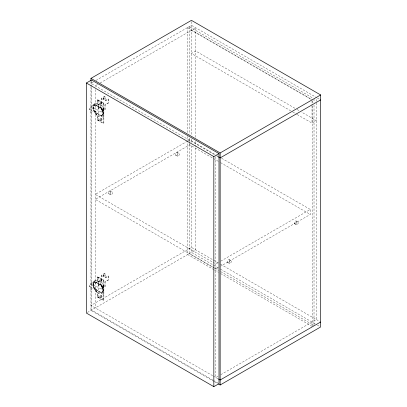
<?xml version="1.0" encoding="UTF-8"?>
<svg xmlns="http://www.w3.org/2000/svg" width="407" height="407" viewBox="0 0 407 407"><rect width="100%" height="100%" fill="white"/><g stroke="black" fill="none" stroke-linecap="round" stroke-linejoin="round"><path stroke-width="0.31" stroke-dasharray="2.04 1.53" d="M96.703 289.916L96.418 290.079L101.195 292.842A0.814 0.468 60 0 0 101.73 292.725L102.121 291.809A0.839 0.483 60 0 0 102.162 291.58L102.447 291.417A0.839 0.483 60 0 1 102.406 291.641L102.02 292.557A0.814 0.468 60 0 1 101.485 292.674L96.703 289.916A0.814 0.473 60 0 1 96.138 289.021L95.889 288.436L94.144 287.423A6.904 3.989 60 0 1 94.144 282.031L93.284 284.005L93.478 286.34L93.854 287.591L95.604 288.604L95.854 289.184A0.814 0.473 60 0 0 96.418 290.084M102.015 115.537A0.814 0.468 60 0 1 101.485 115.659L96.703 112.897A0.814 0.473 60 0 1 96.138 112.001L95.889 111.416L94.144 110.404A6.904 3.989 60 0 1 94.144 105.016L93.284 106.985L93.478 109.32L93.854 110.572L95.604 111.584L95.854 112.169A0.814 0.473 60 0 0 96.418 113.065L101.195 115.822A0.814 0.468 60 0 0 101.73 115.705L102.406 114.621A0.839 0.483 60 0 0 102.447 114.398L102.162 114.56A0.839 0.483 60 0 1 102.121 114.789L101.73 115.705M93.854 282.199L95.645 283.216L95.854 282.906A0.814 0.473 60 0 1 96.418 282.662L101.195 285.424A0.814 0.468 60 0 1 101.73 286.157L102.121 287.52A0.839 0.483 60 0 1 102.162 287.795L102.162 291.58M93.854 105.179L95.604 106.186L95.854 105.891A0.814 0.473 60 0 1 96.418 105.647L101.195 108.41A0.814 0.468 60 0 1 101.73 109.137L102.121 110.506A0.839 0.483 60 0 1 102.162 110.78L102.162 114.56M90.532 289.652L93.691 287.83L94.856 290.074L97.278 292.709L97.309 296.53A0.814 0.468 60 0 0 97.853 297.314L103.022 300.295A0.819 0.473 60 0 0 103.592 299.954L103.597 281.079A0.819 0.473 60 0 0 103.022 280.072L97.853 277.091A0.814 0.468 60 0 0 97.309 277.243L97.278 281.034L94.856 280.871L90.532 283.587M90.532 112.637L93.691 110.811L94.856 113.054L97.278 115.69L97.309 119.516A0.814 0.468 60 0 0 97.853 120.299L103.022 123.28A0.819 0.473 60 0 0 103.592 122.934L103.597 104.065A0.819 0.473 60 0 0 103.022 103.052M93.005 106.746L89.845 108.572L89.845 109.844L93.005 108.018M93.005 283.765L89.845 285.587L89.845 286.859L93.005 285.037M96.138 105.723L95.762 106.181M103.022 103.057L97.853 100.071A0.814 0.468 60 0 0 97.309 100.224L97.278 104.014L94.856 103.851L90.532 106.568M97.298 100.254L98.285 100.32C103.185 104.665 104.34 111.996 102.885 118.142L100.941 120.721L98.285 120.543L97.298 119.475M97.298 277.274L98.285 277.34C103.185 281.68 104.34 289.011 102.885 295.161L100.941 297.741L98.285 297.563L97.298 296.489M101.679 282.193L101.719 282.036A1.445 0.834 60 0 0 101.038 280.337L100.88 280.204A1.43 0.824 60 0 0 99.74 280.484A1.43 0.824 60 0 0 100.473 282.265A1.43 0.824 60 0 0 101.694 282.209M98.285 100.32L98.285 116.234L95.772 114.006L93.936 110.821L93.259 107.534L93.936 105.021L95.772 103.958L98.285 104.63A7.107 4.101 60 0 1 103.307 113.334A7.107 4.101 60 0 1 98.285 116.234L98.285 120.543M98.285 277.34L98.285 293.254L95.772 291.025L93.936 287.841L93.259 284.549L93.936 282.041L95.772 280.978L98.285 281.649A7.107 4.101 60 0 1 103.307 290.354A7.107 4.101 60 0 1 98.285 293.254L98.285 297.563M95.762 283.201L96.138 282.743A0.814 0.473 60 0 1 96.703 282.499L96.418 282.667M103.882 103.897A0.819 0.473 60 0 0 103.307 102.89L98.143 99.908A0.819 0.473 60 0 0 97.568 100.254L97.568 103.851A7.036 4.06 60 0 0 95.569 103.571L94.485 104.05A7.295 4.212 60 0 0 94.49 111.767L95.569 113.492A7.036 4.06 60 0 0 97.568 115.527L97.568 119.124A0.819 0.473 60 0 0 98.143 120.131L103.307 123.112A0.819 0.473 60 0 0 103.882 122.766M103.307 279.909L98.143 276.928A0.819 0.473 60 0 0 97.568 277.269L97.568 280.866A7.036 4.06 60 0 0 95.569 280.591L94.485 281.064A7.295 4.212 60 0 0 94.49 288.787L95.569 290.512A7.036 4.06 60 0 0 97.568 292.541L97.568 296.143A0.819 0.473 60 0 0 98.143 297.151L103.307 300.132A0.819 0.473 60 0 0 103.882 299.786M94.21 104.202L94.994 103.744M94.21 281.222L94.994 280.764M93.162 82.066L90.965 83.333L214.652 154.746M95.904 80.479L191.443 25.32L316.783 97.685M187.708 132.606L187.708 27.808L189.433 26.816L312.927 98.112M97.466 84.549L95.269 85.821L95.269 87.088M100.214 82.967L195.747 27.808L195.747 137.591M97.446 100.036L97.736 99.873M102.589 99.16L103.739 98.499M102.879 99.328L104.024 98.667M90.079 107.463L93.234 105.637M97.278 104.014L97.568 103.851M96.011 105.611L96.301 105.444M95.559 106.161L96.047 106.013M96.418 105.647L96.703 105.484A0.814 0.473 60 0 0 96.138 105.723M90.079 111.218L93.234 109.397M93.854 110.572L94.144 110.404M95.559 111.554L95.843 111.391M101.195 108.41L101.485 108.242A0.814 0.468 60 0 1 102.015 108.974L102.406 110.338A0.839 0.483 60 0 1 102.447 110.612L102.447 114.728A1.257 0.728 60 0 1 102.386 115.069L101.501 116.27L96.418 113.4A1.226 0.707 60 0 1 95.564 111.894M101.73 109.137L102.02 108.974M102.589 109.107L103.739 108.445M102.879 109.274L104.024 108.608M96.418 113.065L96.703 112.897M102.121 110.506L102.406 110.338M102.162 110.78L102.447 110.612M97.278 115.69L97.568 115.522M102.121 114.789L102.406 114.621M101.195 115.822L101.485 115.654M101.623 115.847L101.908 115.68M97.278 119.292L97.568 119.124M97.853 120.294L98.143 120.131M103.429 123.316L103.714 123.148M187.525 141.122L95.269 194.383L214.194 263.044M188.075 140.807L189.718 139.855L216.697 155.428M218.35 161.355L189.718 144.826L95.269 199.359L214.194 268.015M297.151 114.53L312.016 123.112L316.325 120.625L301.46 112.042M97.446 277.055L97.736 276.887M102.589 276.18L103.739 275.519M102.879 276.348L104.024 275.681M90.079 284.483L93.234 282.656M97.278 281.034L97.568 280.866M96.011 282.631L96.301 282.463M95.604 283.201L96.047 283.033M90.079 288.237L93.234 286.416M93.854 287.591L94.144 287.423M95.559 288.573L95.843 288.405M101.195 285.424L101.485 285.261A0.814 0.468 60 0 1 102.015 285.989L102.406 287.357A0.839 0.483 60 0 1 102.447 287.632L102.447 291.748A1.257 0.728 60 0 1 102.386 292.089L101.501 293.289L96.418 290.42A1.226 0.707 60 0 1 95.564 288.914L93.691 287.83M101.73 286.157L102.02 285.994M102.589 286.126L103.739 285.465M102.879 286.289L104.024 285.628M102.121 287.52L102.406 287.357M102.162 287.795L102.447 287.632M97.278 292.709L97.568 292.541M102.121 291.809L102.406 291.641M101.195 292.842L101.485 292.674M101.73 292.725L102.02 292.557M101.623 292.867L101.908 292.699M97.278 296.306L97.568 296.143M97.853 297.314L98.143 297.146M103.429 300.335L103.714 300.168M87.403 312.464L195.747 249.908L195.747 147.11M218.04 262.729L215.842 263.995L214.743 263.36M220.787 261.141L310.297 209.468L310.297 214.438L220.787 266.117M218.04 267.699L215.842 268.971L214.743 268.335M218.04 376.266L215.842 377.533L215.842 155.433M220.787 374.679L316.325 319.526L316.325 98.046M317.333 98.006L320.63 99.908M187.708 27.808L312.306 99.74M191.443 30.296L312.016 99.908M294.851 108.231L195.747 51.012L191.443 53.5L292.195 111.671M297.054 109.503L299.257 110.77M292.745 111.986L296.601 114.214M217.246 155.749L218.35 156.385M221.652 158.292L310.297 209.468M216.855 156.013L218.503 156.965M220.553 162.627L310.297 214.438M101.485 108.242L96.418 105.311A1.226 0.707 60 0 0 95.564 105.83M177.325 152.371A1.623 0.936 -60 0 1 176.811 154.884A1.623 0.936 -60 0 1 175.407 154.075A1.623 0.936 -60 0 1 177.325 152.371L179.049 153.363A1.623 0.936 -60 0 1 178.536 155.881A1.623 0.936 -60 0 1 177.126 155.067A1.623 0.936 -60 0 1 179.049 153.363M296.179 220.991A1.623 0.936 -60 0 1 295.665 223.504A1.623 0.936 -60 0 1 294.256 222.69A1.623 0.936 -60 0 1 296.179 220.991L297.899 221.983A1.623 0.936 -60 0 1 297.385 224.501A1.623 0.936 -60 0 1 295.981 223.687A1.623 0.936 -60 0 1 297.899 221.983M93.691 104.747L95.843 105.998M93.259 107.534L103.597 113.497M175.702 155.184L177.427 156.176M294.556 223.799L296.276 224.796M93.691 110.811L95.559 111.889M110.434 190.99A1.623 0.936 -60 0 1 109.921 193.503A1.623 0.936 -60 0 1 108.516 192.694A1.623 0.936 -60 0 1 110.434 190.99L112.159 191.982A1.623 0.936 -60 0 1 111.645 194.5A1.623 0.936 -60 0 1 110.236 193.686A1.623 0.936 -60 0 1 112.159 191.982M229.289 259.605A1.623 0.936 -60 0 1 228.775 262.123A1.623 0.936 -60 0 1 227.365 261.309A1.623 0.936 -60 0 1 229.289 259.605L231.008 260.602A1.623 0.936 -60 0 1 230.494 263.115A1.623 0.936 -60 0 1 229.09 262.306A1.623 0.936 -60 0 1 231.008 260.602M108.811 193.803L110.536 194.795M227.666 262.418L229.385 263.415M218.381 262.978L191.443 247.425L90.965 305.433L213.003 375.895M220.579 264.245L319.551 321.388M218.381 267.948L191.443 252.396L191.443 145.258M220.579 269.22L316.783 324.761M317.333 325.076L320.08 326.663M214.133 267.816L189.433 253.556L189.433 143.676M214.682 268.132L218.523 270.35M220.716 271.622L314.026 325.488M214.057 269.76L187.708 254.553L187.708 140.863M214.606 270.08L218.447 272.298M220.645 273.565L312.306 326.485M96.418 282.331L101.485 285.261M93.691 281.766L95.843 283.013M93.259 284.549L103.597 290.517M213.553 376.21L218.503 379.07M212.958 380.179L91.539 310.078L91.539 87.006M213.507 380.494L217.903 383.033M214.102 381.501L90.965 310.409L90.965 86.508M214.652 381.817L217.954 383.725M98.285 106.39L101.501 108.308L102.386 110.531A1.257 0.728 60 0 1 102.447 110.943M98.285 283.409L101.501 285.327L102.386 287.551A1.257 0.728 60 0 1 102.447 287.963M314.026 98.748L314.026 102.559M314.026 105.098L314.026 324.857M312.306 101.012L312.306 103.551M312.306 106.095L312.306 325.849M312.016 100.534L312.016 104.925M312.016 105.55L312.016 123.112M195.747 141.397L195.747 146.474M191.443 21.591L191.443 135.104M191.443 138.909L191.443 142.72M189.718 139.855L189.718 141.717M189.718 142.338L189.718 144.826M189.433 26.816L189.433 134.152M189.433 137.963L189.433 141.137M187.708 136.416L187.708 140.227M103.882 103.897L103.882 122.772M103.882 280.916L103.882 299.786M103.454 98.331L103.454 99.659M103.454 108.277L103.454 109.605M103.454 275.351L103.454 276.679M103.454 285.297L103.454 286.625M103.164 98.168L103.164 99.491M103.164 108.114L103.164 109.437M103.164 275.188L103.164 276.511M103.164 285.129L103.164 286.457M95.269 89.626L95.269 307.921M91.539 81.288L91.539 86.376M90.965 81.466L90.965 85.872M89.845 108.572L89.845 109.844M89.845 285.587L89.845 286.859M103.307 279.904A0.819 0.473 60 0 1 103.882 280.911M95.564 282.845A1.226 0.707 60 0 1 96.418 282.326M101.719 105.021L101.679 105.179A1.43 0.824 60 0 1 100.473 105.25A1.43 0.824 60 0 1 99.74 103.464A1.43 0.824 60 0 1 100.88 103.2L101.038 103.317A1.445 0.834 60 0 1 101.714 105.016M104.889 96.179L101.445 98.168L101.445 102.808L98.143 104.716L98.143 108.694L101.445 106.787L101.445 111.426L104.889 109.437L104.889 104.797L108.191 102.89L108.191 98.911L104.889 100.819L104.889 96.179M105.174 96.342L101.73 98.331L101.73 102.976L98.428 104.879L98.428 108.857L101.73 106.955L101.73 111.594L105.174 109.605L105.174 104.965L108.476 103.057L108.476 99.079L105.174 100.987L105.174 96.342M104.889 273.199L101.445 275.188L101.445 279.828L98.143 281.73L98.143 285.709L101.445 283.806L101.445 288.446L104.889 286.457L104.889 281.817L108.191 279.909L108.191 275.931L104.889 277.839L104.889 273.199M105.174 273.362L101.73 275.351L101.73 279.991L98.428 281.898L98.428 285.877L101.73 283.969L101.73 288.614L105.174 286.625L105.174 281.98L108.476 280.077L108.476 276.099L105.174 278.001L105.174 273.362M101.038 120.726L100.88 120.681A1.445 0.834 60 0 1 99.705 119.083A1.445 0.834 60 0 1 100.443 118.132A1.445 0.834 60 0 1 101.674 119.612L101.719 119.811A1.445 0.834 60 0 1 101.038 120.731M101.038 297.746L100.88 297.7A1.445 0.834 60 0 1 99.705 296.103A1.445 0.834 60 0 1 100.443 295.146A1.445 0.834 60 0 1 101.674 296.632L101.719 296.83A1.445 0.834 60 0 1 101.038 297.746M100.03 296.006A1.435 0.829 60 0 0 101.725 297.522A1.435 0.829 60 0 0 101.282 295.304A1.435 0.829 60 0 0 100.03 296.006M100.03 280.84A1.435 0.829 60 0 0 101.725 282.356A1.435 0.829 60 0 0 101.282 280.143A1.435 0.829 60 0 0 100.03 280.84M100.03 118.986A1.435 0.829 60 0 0 101.725 120.503A1.435 0.829 60 0 0 101.282 118.289A1.435 0.829 60 0 0 100.03 118.986M100.03 103.821A1.435 0.829 60 0 0 101.725 105.342A1.435 0.829 60 0 0 101.282 103.124A1.435 0.829 60 0 0 100.03 103.821"/><path stroke-width="0.61" d="M90.965 80.845L90.965 78.363L191.443 20.35L320.63 94.938L320.63 326.984L220.151 384.991L218.503 384.04M86.37 83.003L91.539 80.016L219.002 153.607L219.002 383.669L213.833 386.65L86.37 313.059L86.37 83.003L213.833 156.593L219.002 153.607M90.965 78.363L220.151 152.946L320.63 94.938M320.63 99.908L220.151 157.916L218.503 156.965M320.63 322.008L220.151 380.021L218.503 379.07M220.151 152.946L220.151 384.991M213.833 156.593L213.833 386.65"/></g></svg>
